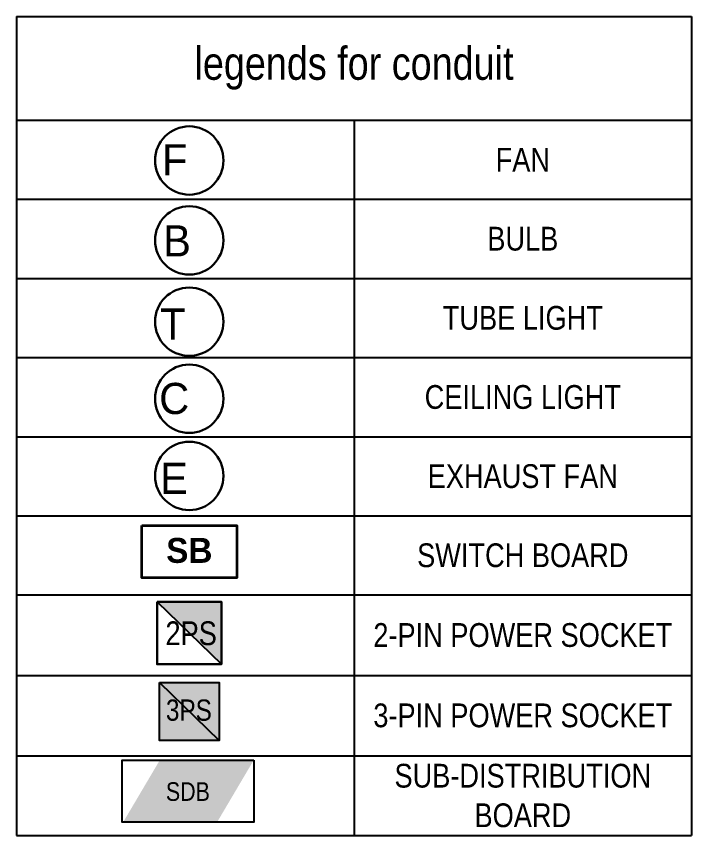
# Model space of a CAD drawing. Header units: inches. Extents: x 633521 to 2450508, y -834496 to 165976.
# Drawn here: x 2327806 to 2333229, y 155042 to 161616 of the extents above; entities that cross this region are included whole.
import ezdxf

# ---------------------------------------------------------------- set-up
doc = ezdxf.new("R2010")
doc.units = ezdxf.units.IN
doc.header["$MEASUREMENT"] = 0
doc.styles.get("Standard").update_dxf_attribs({"font": 'technic_.ttf'})

# ---------------------------------------------------------------- blocks, each defined once
blk = doc.blocks.new('*T336')
at = {"color": 0, "linetype": 'ByBlock', "lineweight": -2, "transparency": 16777216}
for p, q in [((0, 0), (5422.8, 0)), ((0, 0), (0, -6574.4)), ((5422.8, 0), (5422.8, -6574.4)), ((0, -832.7), (5422.8, -832.7)), ((2711.4, -832.7), (2711.4, -6574.4)), ((0, -1467.8), (5422.8, -1467.8)), ((0, -2102.9), (5422.8, -2102.9)), ((0, -2738), (5422.8, -2738)), ((0, -3373.2), (5422.8, -3373.2)), ((0, -4008.3), (5422.8, -4008.3)), ((0, -4643.4), (5422.8, -4643.4)), ((0, -5288.3), (5422.8, -5288.3)), ((0, -5933.1), (5422.8, -5933.1)), ((0, -6574.4), (5422.8, -6574.4))]:
    blk.add_line(p, q, dxfattribs=at)
at = {"color": 0, "lineweight": 15, "transparency": 16777216, "attachment_point": 5}
for s, insert, char_height, width in [('legends for conduit', (2711.4, -416.4), 264.631, 5295.795), ('FAN', (4067.1, -1150.3), 190.53, 2584.386), ('BULB', (4067.1, -1785.4), 190.53, 2584.386), ('TUBE LIGHT', (4067.1, -2420.5), 190.53, 2584.386), ('CEILING LIGHT', (4067.1, -3055.6), 190.534, 2584.386), ('EXHAUST FAN', (4067.1, -3690.7), 190.534, 2584.386), ('SWITCH BOARD', (4067.1, -4325.8), 190.534, 2584.386), ('2-PIN POWER SOCKET', (4067.1, -4965.8), 190.534, 2584.386), ('3-PIN POWER SOCKET', (4067.1, -5610.7), 190.534, 2584.386), ('SUB-DISTRIBUTION BOARD', (4067.1, -6253.7), 190.534, 2584.386)]:
    blk.add_mtext(s, dxfattribs=dict(at, insert=insert, char_height=char_height, width=width))

msp = doc.modelspace()

# ---------------------------------------------------------------- hatches: boundary and pattern name
at = {"true_color": 0xed1f24}
h = msp.add_hatch(color=240, dxfattribs=at)
h.dxf.hatch_style = 1
h.paths.add_polyline_path([(2329453.6, 156416.7), (2329453.6, 156918.3), (2328936.4, 156918.3)])
h = msp.add_hatch(color=240, dxfattribs=at)
h.dxf.hatch_style = 1
h.paths.add_polyline_path([(2329435, 155804.8), (2329435, 156270.2), (2328955, 156270.2)])
at = {"true_color": 0x000000}
h = msp.add_hatch(color=18, dxfattribs=at)
h.dxf.hatch_style = 1
h.paths.add_polyline_path([(2328955, 156270.2), (2328955, 155804.8), (2329435, 155804.8)])
h = msp.add_hatch(color=18, dxfattribs=at)
h.dxf.hatch_style = 1
h.paths.add_polyline_path([(2328958.4, 155647.5), (2328663.9, 155149.3), (2329418.2, 155149.3), (2329712.7, 155647.5)])

# ---------------------------------------------------------------- linework, layer by layer
at = {"color": 18, "true_color": 0x000000}
for p, q in [((2328936.4, 156918.3), (2329453.6, 156416.7)), ((2328955, 156270.2), (2329435, 155804.8))]:
    msp.add_line(p, q, dxfattribs=at)
at = {"color": 18, "lineweight": 35, "true_color": 0x000000}
msp.add_lwpolyline([(2328814.2, 157529), (2329575.8, 157529), (2329575.8, 157111), (2328814.2, 157111)], close=True, dxfattribs=at)
at = {"color": 18, "lineweight": 30, "true_color": 0x000000}
msp.add_lwpolyline([(2328936.4, 156918.3), (2329453.6, 156918.3), (2329453.6, 156416.7), (2328936.4, 156416.7)], close=True, dxfattribs=at)
at = {"color": 18, "true_color": 0x000000}
for points in [[(2328955, 156270.2), (2329435, 156270.2), (2329435, 155804.8), (2328955, 155804.8)], [(2329712.7, 155647.5), (2329712.7, 155149.3), (2328655.2, 155149.3), (2328655.2, 155647.5)]]:
    msp.add_lwpolyline(points, close=True, dxfattribs=at)
at = {"color": 18, "lineweight": 30, "true_color": 0x000000}
for centre in [(2329195, 160459.5), (2329195, 159818.5), (2329195, 159166), (2329195, 158547), (2329195, 157928)]:
    msp.add_circle(centre, 274.3, dxfattribs=at)

# ---------------------------------------------------------------- block references
msp.add_blockref('*T336', (2327806.4, 161616))

# ---------------------------------------------------------------- texts
at = {"color": 18, "lineweight": 30, "true_color": 0x000000, "attachment_point": 1}
for s, width, gutter_width, insert, char_height in [('\\pxsm1,qd;{\\fFranklin Gothic Demi|b0|i0|c0|p34;F}', 460.502, 1250, (2328975.8, 160589.1), 250), ('\\pxsm1,qd;{\\fFranklin Gothic Demi|b0|i0|c0|p34;B}', 460.502, 1250, (2328985.1, 159939.5), 250), ('\\pxsm1,qd;{\\fFranklin Gothic Demi|b0|i0|c0|p34;T}', 460.502, 1250, (2328961.2, 159271.8), 250), ('\\pxsm1,qd;{\\fFranklin Gothic Demi|b0|i0|c0|p34;C}', 460.502, 1250, (2328953.1, 158674.8), 250), ('\\pxsm1,qd;{\\fFranklin Gothic Demi|b0|i0|c0|p34;E}', 460.502, 1250, (2328961.2, 158033.8), 250), ('\\pxqc;2PS', 517.189, 1590.4, (2328951.4, 156761.1), 190.85), ('\\pxqc;{\\C255;\\c16777215;SDB}', 498.198, 1250, (2328934.7, 155470.2), 150)]:
    msp.add_mtext_dynamic_manual_height_columns(s, width=width, gutter_width=gutter_width, heights=[0], dxfattribs=dict(at, insert=insert, char_height=char_height))
at = {"color": 18, "true_color": 0x000000, "insert": (2329020.3, 157430.5), "char_height": 200, "attachment_point": 1}
msp.add_mtext_dynamic_manual_height_columns('\\pxqc;{\\fFranklin Gothic Book|b1|i0|c0|p34;\\C256;SB}', width=350.152, gutter_width=1250, heights=[0], dxfattribs=at)
at = {"color": 7, "lineweight": 30, "true_color": 0xffffff, "insert": (2329007.4, 156134), "char_height": 170.45, "attachment_point": 1}
msp.add_mtext_dynamic_manual_height_columns('3PS', width=461.901, gutter_width=1420.4, heights=[0], dxfattribs=at)

doc.saveas('drawing.dxf')
